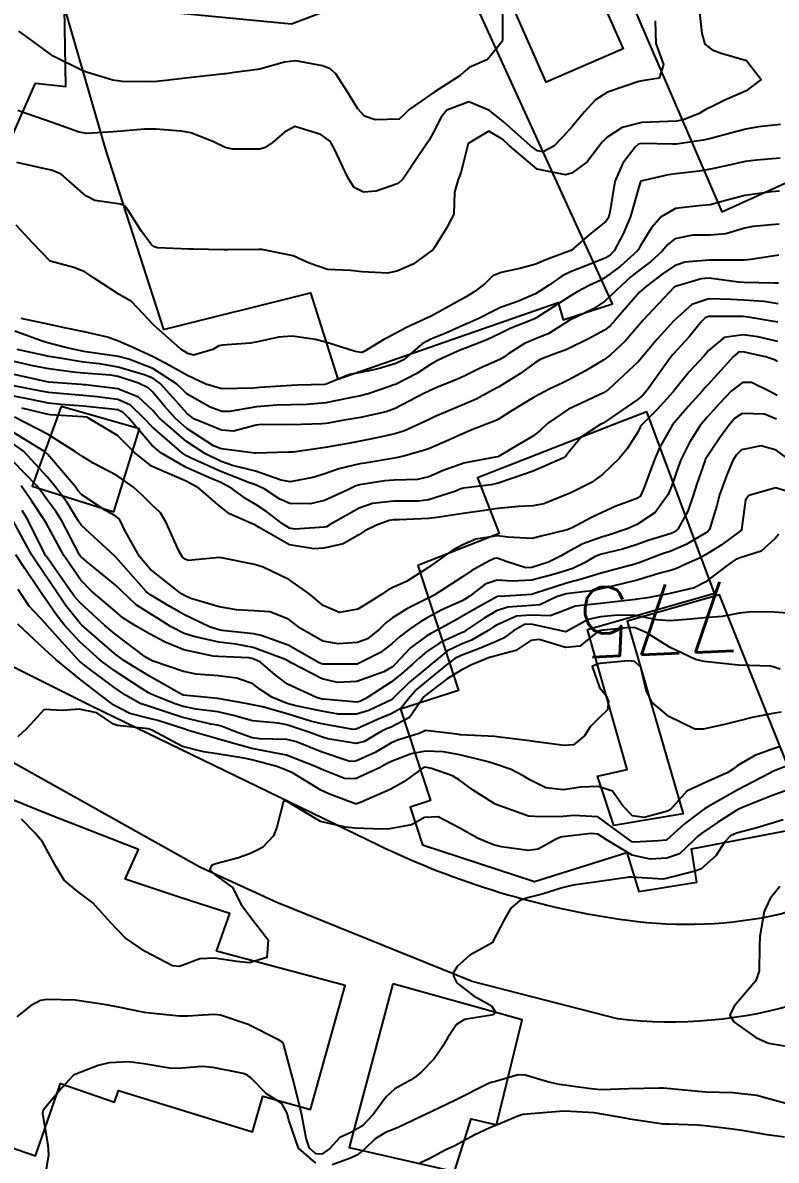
# Model space of a CAD drawing. Header units: metres. Extents: x 318500 to 325275, y 7408834 to 7428799.
# Drawn here: x 321604 to 321647.5, y 7423033.1 to 7423098.7 of the extents above; entities that cross this region are included whole.
import ezdxf
from ezdxf.enums import TextEntityAlignment as Align

# ---------------------------------------------------------------- set-up
doc = ezdxf.new("R2010")
doc.units = ezdxf.units.M
doc.header["$MEASUREMENT"] = 0
for name, color, linetype in [('Cotas', 45, 'Continuous'), ('Curvas de Nivel 1m', 11, 'Continuous'), ('Curvas de Nivel 5m', 15, 'Continuous'), ('Edificações', 30, 'Continuous'), ('Vias Primárias', 230, 'Continuous')]:
    doc.layers.add(name, color=color, linetype=linetype)
doc.styles.add('Style-STANDARD', font='STANDARD.shx')

msp = doc.modelspace()

# ---------------------------------------------------------------- linework, layer by layer
at = {"layer": 'Curvas de Nivel 1m', "flags": 128}
for points, elevation in [([(321643.028, 7423099.498), (321643.183, 7423098.102), (321643.347, 7423097.494), (321643.775, 7423097.165), (321644.292, 7423096.962), (321645.766, 7423096.547), (321646.612, 7423095.447), (321645.743, 7423094.798), (321644.507, 7423094.248), (321643.734, 7423093.881), (321643.477, 7423093.748), (321643.032, 7423093.497), (321642.117, 7423093.113), (321641.723, 7423093.042), (321640.259, 7423092.995), (321639.721, 7423092.966), (321638.591, 7423092.683), (321637.708, 7423092.109), (321637.436, 7423091.84), (321637.247, 7423091.575), (321636.575, 7423090.693), (321635.677, 7423090.052), (321635.326, 7423089.944), (321633.68, 7423090.269), (321632.072, 7423091.644), (321631.705, 7423091.985), (321630.899, 7423092.472), (321629.701, 7423091.751), (321629.684, 7423091.686), (321629.676, 7423091.67), (321629.279, 7423090.073), (321629.123, 7423089.678), (321628.926, 7423088.944), (321628.876, 7423087.682), (321628.46, 7423086.866), (321627.733, 7423085.698), (321627.683, 7423085.635), (321627.618, 7423085.578), (321626.525, 7423084.798), (321625.6, 7423084.388), (321625.052, 7423084.282), (321623.599, 7423084.352), (321622.925, 7423084.435), (321621.6, 7423084.479), (321620.543, 7423084.859), (321619.612, 7423085.283), (321617.804, 7423085.642), (321617.617, 7423085.649), (321615.844, 7423085.63), (321615.617, 7423085.628), (321613.845, 7423085.658), (321613.617, 7423085.661), (321611.782, 7423085.744), (321611.618, 7423085.8), (321611.443, 7423085.913), (321610.843, 7423086.711), (321610.081, 7423087.934), (321609.88, 7423088.164), (321609.653, 7423088.256), (321608.168, 7423088.475), (321607.658, 7423088.743), (321606.23, 7423089.984), (321605.673, 7423090.22), (321605.383, 7423090.285), (321603.68, 7423090.665)], 791), ([(321631.69, 7423099.651), (321631.681, 7423097.752), (321631.663, 7423097.651), (321630.822, 7423096.602), (321629.757, 7423096.134), (321629.504, 7423095.924), (321629.236, 7423095.678), (321627.74, 7423094.723), (321626.299, 7423093.721), (321626.022, 7423093.43), (321625.722, 7423093.17), (321624.342, 7423093.122), (321623.724, 7423093.33), (321623.336, 7423093.756), (321622.727, 7423094.753), (321622.081, 7423095.775), (321621.754, 7423096.068), (321621.307, 7423096.237), (321619.761, 7423096.518), (321619.12, 7423096.456), (321617.754, 7423096.072), (321617.552, 7423096.034), (321616.213, 7423095.853), (321615.749, 7423095.781), (321615.657, 7423095.77), (321613.747, 7423095.558), (321612.266, 7423095.383), (321611.744, 7423095.331), (321611.135, 7423095.31), (321609.744, 7423095.342), (321609.207, 7423095.41), (321607.749, 7423095.862), (321607.449, 7423095.973), (321605.762, 7423096.796), (321604.117, 7423098.015), (321603.783, 7423098.247)], 793), ([(321640.492, 7423098.837), (321640.519, 7423097.529), (321640.962, 7423096.322), (321640.719, 7423095.525), (321639.748, 7423095.377), (321639.541, 7423095.336), (321637.742, 7423094.726), (321637.044, 7423094.27), (321636.418, 7423093.583), (321636.102, 7423093.209), (321635.718, 7423092.76), (321635.165, 7423092.141), (321634.637, 7423091.606), (321634.03, 7423091.28), (321633.696, 7423091.325), (321633.299, 7423091.626), (321631.721, 7423093.02), (321630.937, 7423093.658), (321629.735, 7423094.157), (321628.471, 7423093.689), (321628.143, 7423093.275), (321627.711, 7423092.411), (321627.449, 7423091.958), (321627.291, 7423091.706), (321626.645, 7423090.756), (321625.957, 7423089.726), (321625.667, 7423089.447), (321624.392, 7423089.013), (321623.662, 7423088.946), (321623.134, 7423089.227), (321622.777, 7423089.763), (321621.957, 7423091.515), (321621.809, 7423091.778), (321621.702, 7423091.914), (321621.21, 7423092.285), (321619.714, 7423092.734), (321619.108, 7423092.417), (321618.412, 7423091.823), (321617.999, 7423091.524), (321617.694, 7423091.427), (321616.11, 7423091.438), (321615.695, 7423091.531), (321614.985, 7423091.871), (321613.707, 7423092.37), (321613.137, 7423092.467), (321611.71, 7423092.589), (321611.039, 7423092.591), (321609.708, 7423092.473), (321609.224, 7423092.43), (321607.706, 7423092.34), (321607.267, 7423092.414), (321605.715, 7423092.974), (321604.267, 7423093.467), (321603.725, 7423093.665)], 792), ([(321647.692, 7423090.916), (321646.341, 7423090.8), (321645.689, 7423090.713), (321644.666, 7423090.495), (321643.682, 7423090.268), (321643.025, 7423090.151), (321641.677, 7423090.01), (321641.242, 7423089.951), (321639.671, 7423089.577), (321639.65, 7423089.561), (321639.642, 7423089.54), (321639.633, 7423089.504), (321639.059, 7423087.549), (321638.65, 7423086.54), (321638.12, 7423085.563), (321637.883, 7423085.299), (321637.613, 7423085.134), (321636.491, 7423084.697), (321635.601, 7423084.348), (321635.098, 7423084.097), (321634.391, 7423083.608), (321633.585, 7423083.09), (321632.599, 7423082.653), (321631.576, 7423082.295), (321631.139, 7423082.089), (321630.311, 7423081.663), (321629.802, 7423081.432), (321629.565, 7423081.328), (321628.426, 7423080.818), (321627.552, 7423080.469), (321627.051, 7423080.204), (321626.503, 7423079.716), (321625.983, 7423079.273), (321625.53, 7423079.056), (321624.515, 7423078.75), (321623.522, 7423078.548), (321622.854, 7423078.426), (321621.511, 7423077.874), (321621.44, 7423077.852), (321619.868, 7423077.805), (321619.51, 7423077.786), (321617.665, 7423077.672), (321617.508, 7423077.657), (321617.306, 7423077.631), (321615.507, 7423077.603), (321614.581, 7423077.869), (321613.517, 7423078.372), (321612.48, 7423078.941), (321611.533, 7423079.442), (321610.505, 7423079.926), (321609.546, 7423080.36), (321608.914, 7423080.582), (321607.554, 7423080.882), (321606.42, 7423081.114), (321605.56, 7423081.309), (321603.917, 7423081.662)], 789), ([(321647.666, 7423089.002), (321647.202, 7423088.973), (321645.663, 7423088.762), (321644.695, 7423088.509), (321643.657, 7423088.215), (321642.996, 7423088.158), (321641.655, 7423087.998), (321640.832, 7423087.522), (321640.277, 7423086.894), (321639.625, 7423085.84), (321639.524, 7423085.639), (321639.448, 7423085.543), (321638.482, 7423084.682), (321637.597, 7423084.016), (321637.31, 7423083.857), (321636.716, 7423083.579), (321635.984, 7423083.188), (321635.584, 7423082.956), (321633.665, 7423081.712), (321633.57, 7423081.652), (321633.497, 7423081.621), (321632.126, 7423081.078), (321631.557, 7423080.801), (321630.778, 7423080.431), (321629.544, 7423079.952), (321629.344, 7423079.872), (321628.899, 7423079.68), (321627.972, 7423079.255), (321627.529, 7423078.998), (321626.743, 7423078.491), (321625.512, 7423077.854), (321625.42, 7423077.823), (321625.16, 7423077.733), (321623.94, 7423077.311), (321623.505, 7423077.203), (321622.801, 7423077.058), (321621.5, 7423076.801), (321620.407, 7423076.704), (321619.499, 7423076.679), (321618.661, 7423076.656), (321617.497, 7423076.568), (321615.936, 7423076.294), (321615.494, 7423076.293), (321614.819, 7423076.545), (321613.504, 7423077.299), (321613.205, 7423077.582), (321612.89, 7423077.889), (321611.523, 7423078.765), (321610.143, 7423079.318), (321609.533, 7423079.462), (321607.781, 7423079.713), (321607.537, 7423079.748), (321606.49, 7423079.976), (321605.544, 7423080.244), (321605.201, 7423080.339), (321603.554, 7423080.92)], 788), ([(321647.645, 7423087.107), (321646.121, 7423086.974), (321645.641, 7423086.865), (321644.564, 7423086.548), (321643.635, 7423086.462), (321642.668, 7423086.466), (321641.631, 7423086.258), (321641.221, 7423085.921), (321640.88, 7423085.521), (321640.215, 7423084.927), (321639.604, 7423084.463), (321639.091, 7423084.054), (321638.539, 7423083.556), (321637.581, 7423082.652), (321636.942, 7423082.211), (321635.602, 7423081.59), (321635.581, 7423081.578), (321634.362, 7423080.803), (321633.553, 7423080.473), (321632.954, 7423080.223), (321632.051, 7423079.642), (321631.759, 7423079.424), (321631.535, 7423079.292), (321630.403, 7423078.785), (321629.52, 7423078.356), (321629.054, 7423078.14), (321627.943, 7423077.694), (321627.508, 7423077.509), (321627.114, 7423077.314), (321625.497, 7423076.46), (321624.967, 7423076.264), (321623.492, 7423075.952), (321622.434, 7423075.766), (321621.638, 7423075.627), (321621.487, 7423075.601), (321621.283, 7423075.579), (321619.486, 7423075.531), (321617.764, 7423075.549), (321617.485, 7423075.506), (321616.18, 7423075.149), (321615.48, 7423075.223), (321613.891, 7423075.876), (321613.493, 7423076.177), (321612.695, 7423077.085), (321611.95, 7423077.903), (321611.514, 7423078.21), (321611.021, 7423078.414), (321609.524, 7423078.858), (321608.436, 7423079.042), (321607.528, 7423079.144), (321606.15, 7423079.361), (321605.532, 7423079.475), (321603.688, 7423079.867)], 787), ([(321647.618, 7423085.309), (321646.009, 7423085.059), (321645.614, 7423085.032), (321644.078, 7423085.018), (321643.613, 7423085.019), (321642.199, 7423084.916), (321641.608, 7423084.704), (321640.897, 7423084.224), (321639.983, 7423083.534), (321639.586, 7423083.179), (321638.174, 7423081.561), (321637.885, 7423081.245), (321637.561, 7423080.987), (321636.646, 7423080.487), (321635.545, 7423079.946), (321635.3, 7423079.838), (321634.651, 7423079.603), (321633.863, 7423079.287), (321633.532, 7423079.085), (321632.691, 7423078.464), (321631.511, 7423077.728), (321631.457, 7423077.704), (321631.365, 7423077.651), (321630.157, 7423077.01), (321629.5, 7423076.717), (321627.795, 7423075.997), (321627.492, 7423075.859), (321627.167, 7423075.705), (321626.026, 7423075.178), (321625.479, 7423075.005), (321624.438, 7423074.778), (321623.472, 7423074.581), (321622.781, 7423074.45), (321621.467, 7423074.214), (321619.604, 7423073.95), (321619.462, 7423073.938), (321619.335, 7423073.938), (321617.461, 7423073.889), (321617.4, 7423073.892), (321615.464, 7423074.141), (321615.011, 7423074.321), (321613.481, 7423075.313), (321612.818, 7423075.89), (321612.2, 7423076.602), (321611.505, 7423077.432), (321611.248, 7423077.655), (321610.691, 7423077.922), (321609.516, 7423078.309), (321609.072, 7423078.389), (321607.518, 7423078.504), (321606.919, 7423078.569), (321605.522, 7423078.757), (321604.602, 7423078.926), (321603.527, 7423079.176)], 786), ([(321647.581, 7423082.514), (321646.784, 7423082.644), (321645.582, 7423082.71), (321644.863, 7423082.751), (321643.583, 7423082.795), (321642.604, 7423082.476), (321641.57, 7423081.532), (321641.552, 7423081.51), (321640.604, 7423080.474), (321639.844, 7423079.535), (321639.536, 7423079.181), (321637.8, 7423077.566), (321637.508, 7423077.368), (321636.286, 7423076.798), (321635.498, 7423076.437), (321634.289, 7423075.608), (321633.883, 7423075.215), (321633.479, 7423074.896), (321632.68, 7423074.423), (321631.461, 7423073.696), (321631.43, 7423073.681), (321631.289, 7423073.652), (321629.745, 7423073.377), (321629.455, 7423073.31), (321628.255, 7423072.881), (321627.442, 7423072.524), (321626.777, 7423072.373), (321625.439, 7423072.331), (321624.89, 7423072.284), (321623.435, 7423072.062), (321623.194, 7423071.993), (321622.72, 7423071.761), (321621.424, 7423071.167), (321620.599, 7423070.966), (321619.422, 7423070.976), (321618.844, 7423071.236), (321617.948, 7423071.825), (321617.434, 7423072.064), (321617.089, 7423072.182), (321615.444, 7423072.822), (321613.73, 7423073.603), (321613.458, 7423073.729), (321613.221, 7423073.884), (321611.482, 7423075.399), (321610.999, 7423075.917), (321610.234, 7423076.665), (321609.501, 7423076.992), (321608.307, 7423077.147), (321607.503, 7423077.212), (321606.801, 7423077.268), (321605.504, 7423077.395), (321604.989, 7423077.482), (321603.507, 7423077.768)], 784), ([(321647.57, 7423081.439), (321645.861, 7423081.744), (321645.573, 7423081.766), (321643.86, 7423081.772), (321643.573, 7423081.768), (321643.364, 7423081.7), (321643.154, 7423081.494), (321642.453, 7423080.605), (321641.542, 7423079.623), (321641.487, 7423079.565), (321641.446, 7423079.511), (321641.227, 7423079.205), (321640.03, 7423077.532), (321639.795, 7423077.256), (321639.512, 7423077.012), (321637.656, 7423075.732), (321637.491, 7423075.621), (321637.454, 7423075.607), (321637.36, 7423075.571), (321636.235, 7423074.826), (321635.465, 7423073.904), (321635.332, 7423073.722), (321635.17, 7423073.594), (321633.452, 7423072.844), (321632.221, 7423072.418), (321631.438, 7423072.165), (321631.023, 7423072.068), (321629.433, 7423071.869), (321629.279, 7423071.826), (321628.935, 7423071.677), (321627.425, 7423071.197), (321626.842, 7423071.126), (321625.424, 7423071.123), (321624.184, 7423070.98), (321623.42, 7423070.717), (321621.754, 7423069.775), (321621.54, 7423069.646), (321621.407, 7423069.612), (321619.7, 7423069.503), (321619.406, 7423069.558), (321618.997, 7423069.806), (321618.101, 7423070.508), (321617.421, 7423070.937), (321616.862, 7423071.276), (321616.08, 7423071.85), (321615.435, 7423072.192), (321614.886, 7423072.418), (321613.448, 7423073.057), (321611.989, 7423073.902), (321611.467, 7423074.356), (321610.124, 7423075.93), (321609.801, 7423076.243), (321609.494, 7423076.381), (321608.986, 7423076.454), (321607.496, 7423076.592), (321606.207, 7423076.69), (321605.498, 7423076.779), (321604.475, 7423076.981), (321603.502, 7423077.187)], 783), ([(321647.554, 7423080.341), (321646.409, 7423080.595), (321645.559, 7423080.716), (321644.478, 7423080.554), (321643.544, 7423079.784), (321643.414, 7423079.62), (321643.3, 7423079.492), (321642.451, 7423078.58), (321641.583, 7423077.509), (321641.556, 7423077.474), (321641.519, 7423077.433), (321640.61, 7423076.417), (321639.732, 7423075.536), (321639.629, 7423075.397), (321639.483, 7423075.099), (321638.88, 7423074.137), (321638.39, 7423073.556), (321637.451, 7423072.65), (321636.824, 7423072.198), (321635.581, 7423071.589), (321635.483, 7423071.546), (321635.439, 7423071.528), (321634.067, 7423070.974), (321633.428, 7423070.851), (321632.6, 7423070.805), (321631.42, 7423070.691), (321630.515, 7423070.563), (321629.417, 7423070.404), (321627.896, 7423070.174), (321627.414, 7423070.116), (321625.729, 7423070.041), (321625.413, 7423070.034), (321625.148, 7423069.997), (321624.409, 7423069.74), (321623.754, 7423069.398), (321623.401, 7423069.167), (321622.499, 7423068.658), (321621.39, 7423068.415), (321620.801, 7423068.374), (321619.392, 7423068.602), (321617.643, 7423069.59), (321617.409, 7423069.744), (321617.206, 7423069.833), (321615.949, 7423070.385), (321615.419, 7423070.792), (321614.166, 7423071.873), (321613.436, 7423072.275), (321612.761, 7423072.57), (321611.448, 7423073.141), (321610.454, 7423073.925), (321609.475, 7423074.907), (321607.717, 7423075.958), (321607.49, 7423075.99), (321605.612, 7423076.109), (321605.491, 7423076.127), (321603.97, 7423076.488)], 782), ([(321647.537, 7423079.169), (321647.375, 7423079.269), (321646.851, 7423079.44), (321645.544, 7423079.735), (321645.301, 7423079.707), (321645.008, 7423079.468), (321643.523, 7423077.84), (321643.357, 7423077.656), (321643.213, 7423077.493), (321642.416, 7423076.591), (321641.49, 7423075.531), (321640.763, 7423074.228), (321640.454, 7423073.525), (321639.875, 7423071.965), (321639.707, 7423071.536), (321639.6, 7423071.376), (321639.436, 7423071.278), (321638.182, 7423070.806), (321637.424, 7423070.474), (321636.819, 7423070.176), (321635.708, 7423069.587), (321635.504, 7423069.494), (321635.408, 7423069.467), (321633.923, 7423069.092), (321633.4, 7423068.962), (321631.993, 7423069.049), (321631.402, 7423069.125), (321630.14, 7423068.922), (321629.394, 7423068.604), (321628.787, 7423068.281), (321627.967, 7423067.691), (321627.376, 7423067.265), (321626.139, 7423066.49), (321625.364, 7423066.146), (321625.099, 7423065.996), (321624.705, 7423065.737), (321623.875, 7423065.214), (321623.341, 7423064.888), (321622.277, 7423064.703), (321621.343, 7423065.101), (321620.513, 7423065.788), (321619.362, 7423066.597), (321617.886, 7423067.309), (321617.374, 7423067.462), (321615.38, 7423067.86), (321613.562, 7423067.693), (321613.378, 7423067.763), (321613.233, 7423067.882), (321613.023, 7423068.248), (321612.293, 7423069.897), (321611.954, 7423070.441), (321611.42, 7423070.951), (321610.941, 7423071.433), (321610.411, 7423071.925), (321609.44, 7423072.595), (321608.084, 7423073.32), (321607.456, 7423073.687), (321607.068, 7423073.966), (321605.475, 7423074.965), (321603.541, 7423075.967)], 781), ([(321647.496, 7423075.845), (321646.804, 7423076.136), (321645.501, 7423076.173), (321645.066, 7423075.896), (321644.713, 7423075.472), (321644.199, 7423074.759), (321643.463, 7423073.665), (321643.395, 7423073.556), (321643.364, 7423073.491), (321642.881, 7423072.061), (321642.706, 7423071.497), (321642.38, 7423070.546), (321641.796, 7423069.506), (321641.583, 7423069.333), (321641.406, 7423069.259), (321640.089, 7423068.84), (321639.396, 7423068.599), (321638.596, 7423068.348), (321637.387, 7423068.059), (321637.031, 7423067.927), (321636.453, 7423067.579), (321635.734, 7423067.229), (321635.375, 7423067.118), (321634.684, 7423066.911), (321633.369, 7423066.563), (321632.242, 7423066.51), (321631.369, 7423066.558), (321630.691, 7423066.332), (321629.825, 7423065.665), (321629.55, 7423065.476), (321629.356, 7423065.376), (321628.192, 7423064.843), (321627.34, 7423064.395), (321626.91, 7423064.132), (321626.297, 7423063.715), (321625.754, 7423063.293), (321625.318, 7423062.898), (321624.652, 7423062.388), (321623.38, 7423061.749), (321623.3, 7423061.722), (321623.263, 7423061.714), (321621.299, 7423061.718), (321621.114, 7423061.782), (321619.315, 7423062.816), (321617.774, 7423063.372), (321617.325, 7423063.466), (321615.521, 7423063.663), (321615.328, 7423063.694), (321614.796, 7423063.865), (321613.337, 7423064.563), (321612.496, 7423065.048), (321611.348, 7423065.741), (321611.246, 7423065.809), (321611.139, 7423065.913), (321609.379, 7423067.884), (321609.321, 7423067.941), (321607.406, 7423069.708), (321607.228, 7423069.963), (321606.544, 7423071.096), (321605.872, 7423071.983), (321605.438, 7423072.495), (321604.054, 7423074.011), (321603.466, 7423074.425)], 779), ([(321648.336, 7423073.421), (321647.469, 7423074.056), (321646.603, 7423074.313), (321645.469, 7423074.079), (321645.155, 7423073.775), (321644.978, 7423073.467), (321644.621, 7423072.642), (321644.205, 7423071.479), (321644.042, 7423070.869), (321643.626, 7423069.487), (321643.524, 7423069.372), (321643.407, 7423069.294), (321642.278, 7423068.62), (321641.391, 7423068.241), (321640.854, 7423068.052), (321639.507, 7423067.538), (321639.38, 7423067.494), (321639.316, 7423067.477), (321637.374, 7423066.968), (321636.305, 7423066.647), (321635.368, 7423066.39), (321633.533, 7423065.789), (321633.361, 7423065.742), (321631.847, 7423065.643), (321631.391, 7423065.618), (321631.359, 7423065.606), (321630.101, 7423064.91), (321629.342, 7423064.459), (321628.839, 7423064.176), (321627.952, 7423063.691), (321627.549, 7423063.474), (321627.325, 7423063.343), (321626.381, 7423062.647), (321625.503, 7423061.718), (321625.401, 7423061.617), (321625.298, 7423061.534), (321624.835, 7423061.267), (321623.29, 7423060.717), (321622.172, 7423060.65), (321621.291, 7423060.866), (321619.501, 7423061.798), (321619.302, 7423061.908), (321619.112, 7423061.994), (321617.313, 7423062.676), (321616.3, 7423062.861), (321615.317, 7423062.978), (321613.891, 7423063.305), (321613.324, 7423063.489), (321612.538, 7423063.892), (321611.792, 7423064.361), (321611.337, 7423064.628), (321610.562, 7423065.141), (321609.732, 7423065.934), (321609.355, 7423066.3), (321607.672, 7423067.66), (321607.379, 7423067.902), (321607.335, 7423067.961), (321607.273, 7423068.07), (321606.265, 7423069.977), (321605.94, 7423070.507), (321605.422, 7423071.201), (321605.091, 7423071.659), (321604.837, 7423071.999), (321603.451, 7423073.418)], 778), ([(321648.94, 7423071.415), (321647.445, 7423071.888), (321645.897, 7423071.453), (321645.703, 7423071.189), (321645.462, 7423069.459), (321645.444, 7423069.425), (321645.409, 7423069.402), (321644.288, 7423068.586), (321643.388, 7423068.018), (321643.04, 7423067.839), (321642.304, 7423067.501), (321641.677, 7423067.207), (321641.376, 7423067.114), (321640.832, 7423066.976), (321639.37, 7423066.539), (321638.029, 7423066.222), (321637.365, 7423066.055), (321636.965, 7423065.973), (321635.362, 7423065.779), (321634.804, 7423065.598), (321633.829, 7423065.137), (321633.352, 7423065.095), (321631.984, 7423065.007), (321631.347, 7423064.794), (321630.63, 7423064.367), (321629.598, 7423063.667), (321629.43, 7423063.567), (321629.328, 7423063.523), (321628.067, 7423062.941), (321627.311, 7423062.425), (321626.918, 7423062.094), (321626.489, 7423061.708), (321625.861, 7423061.147), (321625.29, 7423060.688), (321623.798, 7423059.742), (321623.459, 7423059.565), (321623.277, 7423059.528), (321621.37, 7423059.687), (321621.279, 7423059.7), (321620.963, 7423059.783), (321619.288, 7423060.552), (321618.571, 7423061.089), (321617.72, 7423061.824), (321617.303, 7423062.031), (321617.059, 7423062.079), (321615.304, 7423062.15), (321614.991, 7423062.177), (321613.31, 7423062.547), (321612.226, 7423062.987), (321611.323, 7423063.468), (321610.523, 7423063.922), (321609.797, 7423064.395), (321609.338, 7423064.764), (321607.962, 7423065.954), (321607.359, 7423066.569), (321606.395, 7423067.975), (321605.407, 7423069.789), (321605.29, 7423069.992), (321604.542, 7423071.124), (321603.919, 7423072.013)], 777), ([(321647.629, 7423069.206), (321647.403, 7423068.969), (321646.609, 7423068.225), (321645.386, 7423067.852), (321645.105, 7423067.743), (321644.71, 7423067.47), (321643.37, 7423066.442), (321642.743, 7423066.12), (321641.363, 7423065.793), (321639.935, 7423065.531), (321639.438, 7423065.46), (321639.359, 7423065.447), (321637.675, 7423065.245), (321637.355, 7423065.216), (321635.876, 7423065.061), (321635.349, 7423064.841), (321634.443, 7423064.504), (321633.344, 7423064.535), (321632.501, 7423064.474), (321631.335, 7423063.962), (321631.14, 7423063.845), (321630.851, 7423063.655), (321629.888, 7423063.097), (321629.318, 7423062.862), (321628.52, 7423062.474), (321627.55, 7423061.696), (321627.298, 7423061.487), (321626.316, 7423060.684), (321625.347, 7423059.719), (321625.315, 7423059.684), (321625.279, 7423059.663), (321623.969, 7423059.04), (321623.266, 7423058.822), (321622.199, 7423058.833), (321621.268, 7423058.994), (321619.757, 7423059.311), (321619.275, 7423059.451), (321618.374, 7423059.814), (321617.717, 7423060.256), (321617.288, 7423060.581), (321616.357, 7423060.914), (321615.288, 7423061.032), (321614.023, 7423061.139), (321613.291, 7423061.288), (321611.482, 7423061.907), (321611.301, 7423061.995), (321611.08, 7423062.137), (321609.323, 7423063.472), (321608.747, 7423063.946), (321607.343, 7423065.233), (321607.003, 7423065.622), (321606.76, 7423065.969), (321605.379, 7423067.921), (321605.332, 7423067.991), (321605.278, 7423068.095), (321604.328, 7423070.006), (321603.988, 7423070.584)], 776), ([(321647.694, 7423061.426), (321647.302, 7423061.564), (321647.145, 7423061.59), (321645.303, 7423061.652), (321645.099, 7423061.667), (321643.306, 7423061.866), (321642.816, 7423061.986), (321641.318, 7423062.703), (321640.006, 7423063.53), (321639.334, 7423063.806), (321639.051, 7423063.827), (321637.331, 7423063.656), (321637.26, 7423063.642), (321637.155, 7423063.572), (321636.138, 7423062.761), (321635.316, 7423062.673), (321633.79, 7423063.146), (321633.322, 7423063.081), (321632.452, 7423062.493), (321631.308, 7423062.19), (321630.88, 7423062.08), (321629.856, 7423061.664), (321629.5, 7423061.465), (321629.297, 7423061.359), (321628.486, 7423060.876), (321627.282, 7423059.946), (321627.151, 7423059.832), (321627.052, 7423059.702), (321626.33, 7423058.643), (321625.256, 7423058.088), (321624.99, 7423057.988), (321624.511, 7423057.731), (321623.73, 7423057.255), (321623.241, 7423057.129), (321621.62, 7423057.398), (321621.246, 7423057.523), (321620.525, 7423057.787), (321619.256, 7423058.211), (321618.753, 7423058.312), (321617.259, 7423058.449), (321616.168, 7423058.751), (321615.261, 7423058.962), (321614.021, 7423059.114), (321613.264, 7423059.27), (321612.8, 7423059.422), (321611.593, 7423059.905), (321611.272, 7423060.068), (321610.897, 7423060.295), (321609.291, 7423061.34), (321608.481, 7423061.948), (321607.316, 7423063.011), (321606.402, 7423063.974), (321605.936, 7423064.581), (321605.345, 7423065.452), (321605.12, 7423065.765), (321604.955, 7423065.996), (321604.136, 7423067.241), (321603.614, 7423068.016)], 774), ([(321647.753, 7423058.945), (321647.272, 7423058.873), (321646.081, 7423058.635), (321645.265, 7423058.43), (321644.493, 7423058.24), (321643.257, 7423057.955), (321642.78, 7423057.972), (321641.268, 7423058.697), (321640.301, 7423059.525), (321639.972, 7423060.215), (321639.659, 7423061.535), (321639.305, 7423061.866), (321638.945, 7423061.906), (321637.303, 7423061.75), (321637.153, 7423061.72), (321636.849, 7423061.575), (321637.288, 7423060.372), (321637.651, 7423059.932), (321637.807, 7423059.562), (321637.748, 7423059.088), (321637.266, 7423058.626), (321636.744, 7423058.089), (321636.42, 7423057.578), (321635.774, 7423057.053), (321635.241, 7423057.019), (321633.632, 7423057.226), (321633.245, 7423057.285), (321631.367, 7423057.529), (321631.248, 7423057.538), (321629.276, 7423057.644), (321629.25, 7423057.645), (321629.045, 7423057.673), (321627.253, 7423057.886), (321627.129, 7423057.824), (321626.886, 7423057.704), (321625.635, 7423057.325), (321625.241, 7423057.147), (321624.343, 7423056.624), (321623.225, 7423056.114), (321622.875, 7423056.106), (321621.233, 7423056.647), (321619.802, 7423057.234), (321619.244, 7423057.375), (321617.666, 7423057.401), (321617.245, 7423057.468), (321616.186, 7423057.846), (321615.521, 7423058.123), (321615.253, 7423058.192), (321614.863, 7423058.255), (321613.258, 7423058.645), (321612.31, 7423058.944), (321611.264, 7423059.285), (321610.798, 7423059.45), (321609.937, 7423059.93), (321609.277, 7423060.391), (321607.607, 7423061.645), (321607.299, 7423061.878), (321607.209, 7423061.961), (321606.1, 7423063.197), (321605.389, 7423063.989), (321605.364, 7423064.024), (321605.331, 7423064.062), (321604.395, 7423065.059), (321603.757, 7423066.014)], 773), ([(321647.705, 7423056.963), (321647.241, 7423056.8), (321646.238, 7423056.442), (321645.226, 7423055.844), (321645.002, 7423055.684), (321644.685, 7423055.468), (321643.213, 7423054.802), (321642.315, 7423054.393), (321641.53, 7423053.507), (321641.37, 7423053.335), (321641.196, 7423053.227), (321639.859, 7423052.861), (321639.191, 7423052.971), (321638.63, 7423053.549), (321638.036, 7423054.386), (321637.211, 7423054.664), (321636.18, 7423054.61), (321635.209, 7423054.465), (321634.188, 7423054.583), (321633.214, 7423055.067), (321632.871, 7423055.278), (321632.183, 7423055.636), (321631.225, 7423055.972), (321630.789, 7423056.092), (321629.232, 7423056.476), (321628.27, 7423056.649), (321627.235, 7423056.689), (321626.409, 7423056.532), (321625.225, 7423056.079), (321624.987, 7423055.96), (321624.593, 7423055.729), (321623.213, 7423055.092), (321622.565, 7423055.111), (321621.219, 7423055.658), (321620.948, 7423055.783), (321619.23, 7423056.463), (321618.427, 7423056.617), (321617.235, 7423056.855), (321615.854, 7423057.238), (321615.243, 7423057.405), (321613.632, 7423057.876), (321613.251, 7423057.997), (321611.815, 7423058.461), (321611.257, 7423058.606), (321610.2, 7423058.866), (321609.264, 7423059.35), (321608.476, 7423059.948), (321607.284, 7423060.868), (321605.932, 7423061.981), (321605.308, 7423062.55), (321603.732, 7423064.014)], 772), ([(321648.608, 7423056.038), (321647.221, 7423055.496), (321647.175, 7423055.476), (321647.093, 7423055.432), (321645.21, 7423054.443), (321643.53, 7423053.485), (321643.328, 7423053.358), (321643.197, 7423053.269), (321642.181, 7423052.504), (321641.171, 7423051.575), (321641.129, 7423051.552), (321640.689, 7423051.517), (321639.273, 7423051.434), (321639.169, 7423051.456), (321639.04, 7423051.542), (321637.19, 7423052.903), (321635.79, 7423052.985), (321635.19, 7423052.919), (321633.887, 7423052.912), (321633.19, 7423052.947), (321631.253, 7423053.639), (321631.217, 7423053.657), (321631.2, 7423053.669), (321629.993, 7423054.448), (321629.214, 7423055.025), (321628.806, 7423055.266), (321627.597, 7423055.694), (321627.221, 7423055.763), (321627.168, 7423055.754), (321627.058, 7423055.702), (321626, 7423054.925), (321625.208, 7423054.476), (321623.538, 7423053.745), (321623.292, 7423053.655), (321623.199, 7423053.659), (321622.93, 7423053.754), (321621.664, 7423054.233), (321621.207, 7423054.452), (321619.567, 7423055.446), (321619.218, 7423055.606), (321619.073, 7423055.657), (321618.667, 7423055.808), (321617.226, 7423056.199), (321616.775, 7423056.288), (321615.23, 7423056.535), (321614.444, 7423056.656), (321613.236, 7423056.963), (321611.453, 7423057.907), (321611.311, 7423057.969), (321611.251, 7423057.983), (321609.484, 7423058.168), (321609.253, 7423058.26), (321608.295, 7423058.914), (321607.262, 7423059.124), (321606.327, 7423059.041), (321605.261, 7423059.103), (321604.249, 7423058.005), (321603.729, 7423057.527)], 771), ([(321647.877, 7423052.736), (321647.186, 7423052.511), (321646.359, 7423052.265), (321645.178, 7423051.963), (321644.834, 7423051.806), (321644.503, 7423051.47), (321643.984, 7423050.652), (321643.146, 7423049.91), (321642.85, 7423049.788), (321641.734, 7423049.504), (321641.264, 7423049.383), (321641.138, 7423049.338), (321640.937, 7423049.312), (321639.139, 7423049.419), (321639.012, 7423049.415), (321637.136, 7423049.145), (321635.758, 7423048.959), (321635.132, 7423048.815), (321633.968, 7423048.447), (321633.126, 7423048.229), (321632.677, 7423048.072), (321632.163, 7423047.63), (321631.777, 7423046.966), (321631.09, 7423045.64), (321629.809, 7423044.929), (321629.069, 7423044.278), (321628.849, 7423043.888), (321628.881, 7423043.673), (321628.935, 7423043.548), (321629.057, 7423043.335), (321629.985, 7423042.591), (321631.044, 7423041.992), (321631.286, 7423041.638), (321631.184, 7423041.492), (321631.037, 7423041.465), (321629.485, 7423041.211), (321629.029, 7423040.922), (321628.523, 7423040.172), (321628.253, 7423039.681), (321627.744, 7423038.944), (321626.987, 7423038.178), (321626.735, 7423037.951), (321626.38, 7423037.706), (321625.475, 7423037.215), (321624.97, 7423036.745), (321624.229, 7423035.731), (321623.614, 7423035.076), (321622.944, 7423034.696), (321622.305, 7423034.394), (321621.73, 7423033.768), (321621.26, 7423033.439), (321620.925, 7423033.468), (321620.556, 7423033.784), (321620.354, 7423034.371), (321620.091, 7423035.789), (321619.801, 7423036.963), (321619.589, 7423037.794), (321619.078, 7423039.73), (321619.055, 7423039.8), (321619.011, 7423039.882), (321618.771, 7423040.046), (321617.026, 7423040.926), (321615.43, 7423041.459), (321615.034, 7423041.492), (321613.511, 7423041.397), (321613.033, 7423041.408), (321611.37, 7423041.57), (321611.036, 7423041.612), (321609.45, 7423041.934), (321609.109, 7423042.007), (321609.041, 7423042.025), (321608.937, 7423042.045), (321607.044, 7423042.325), (321605.422, 7423042.363), (321605.043, 7423042.304), (321604.463, 7423041.999), (321603.682, 7423041.358)], 769), ([(321647.67, 7423048.889), (321647.128, 7423048.194), (321646.785, 7423047.435), (321646.532, 7423046.005), (321646.501, 7423045.439), (321646.492, 7423044.015), (321646.294, 7423043.441), (321645.045, 7423041.977), (321644.79, 7423041.464), (321645.034, 7423041.07), (321646.286, 7423040.176), (321647.016, 7423039.84), (321648.89, 7423039.533)], 768), ([(321620.917, 7423032.922), (321619.918, 7423033.79), (321619.355, 7423035.395), (321619.274, 7423035.797), (321618.966, 7423036.372), (321618.073, 7423036.916), (321617.181, 7423037.827), (321616.983, 7423038.004), (321616.721, 7423038.097), (321614.989, 7423038.448), (321614.358, 7423038.497), (321612.988, 7423038.39), (321612.473, 7423038.402), (321610.991, 7423038.659), (321610.144, 7423038.771), (321608.992, 7423038.72), (321608.375, 7423038.561), (321606.981, 7423038.009), (321606.948, 7423037.993), (321606.908, 7423037.961), (321606.294, 7423037.291), (321605.202, 7423035.986), (321605.154, 7423035.79), (321605.46, 7423033.982), (321605.505, 7423033.397), (321605.264, 7423031.985)], 768), ([(321648.031, 7423036.358), (321646.972, 7423036.647), (321646.36, 7423036.825), (321644.975, 7423036.971), (321643.438, 7423037.013), (321642.976, 7423037.059), (321642.587, 7423037.097), (321640.977, 7423037.242), (321640.718, 7423037.255), (321638.977, 7423037.208), (321637.37, 7423037.162), (321636.976, 7423037.189), (321636.641, 7423037.229), (321634.979, 7423037.467), (321634.869, 7423037.482), (321634.352, 7423037.599), (321632.986, 7423037.999), (321632.586, 7423038.024), (321631.275, 7423037.637), (321631.036, 7423037.583), (321630.979, 7423037.563), (321630.83, 7423037.493), (321628.969, 7423036.562), (321627.162, 7423035.697), (321627.027, 7423035.631), (321626.958, 7423035.596), (321625.677, 7423034.985), (321624.945, 7423034.696), (321624.348, 7423034.32), (321623.719, 7423033.738), (321623.292, 7423033.377), (321622.922, 7423033.206), (321621.852, 7423032.83)], 768), ([(321647.94, 7423034.425), (321646.947, 7423034.55), (321645.621, 7423034.779), (321644.951, 7423034.885), (321643.356, 7423035.074), (321642.954, 7423035.107), (321641.297, 7423035.163), (321640.955, 7423035.181), (321639.037, 7423035.461), (321638.959, 7423035.471), (321638.646, 7423035.543), (321636.963, 7423035.818), (321635.292, 7423035.914), (321634.963, 7423035.905), (321633.087, 7423035.744), (321632.961, 7423035.737), (321632.856, 7423035.726), (321632.575, 7423035.624), (321631.438, 7423035.15), (321630.95, 7423034.962), (321630.054, 7423034.543), (321628.934, 7423033.923), (321628.763, 7423033.842), (321628.387, 7423033.678), (321627.452, 7423033.162), (321626.918, 7423032.929)], 767)]:
    msp.add_lwpolyline(points, dxfattribs=dict(at, elevation=elevation))
at = {"layer": 'Curvas de Nivel 5m', "flags": 128}
for points, elevation in [([(321647.721, 7423092.852), (321646.443, 7423092.725), (321645.717, 7423092.588), (321644.833, 7423092.353), (321643.708, 7423092.044), (321643.255, 7423091.946), (321641.703, 7423091.725), (321641.498, 7423091.719), (321639.703, 7423091.75), (321639.536, 7423091.709), (321639.329, 7423091.546), (321638.616, 7423090.626), (321638.158, 7423089.563), (321637.871, 7423087.786), (321637.822, 7423087.567), (321637.772, 7423087.445), (321637.645, 7423087.256), (321636.706, 7423086.507), (321635.648, 7423085.59), (321635.628, 7423085.582), (321634.183, 7423085.04), (321633.608, 7423084.802), (321632.693, 7423084.545), (321631.6, 7423084.315), (321631.136, 7423084.115), (321630.664, 7423083.659), (321630.06, 7423083.19), (321629.582, 7423082.916), (321627.784, 7423081.909), (321627.571, 7423081.796), (321627.354, 7423081.703), (321626.147, 7423081.135), (321625.556, 7423080.807), (321624.837, 7423080.451), (321623.708, 7423079.748), (321623.586, 7423079.703), (321623.539, 7423079.697), (321623.191, 7423079.755), (321621.547, 7423080.265), (321620.894, 7423080.446), (321619.552, 7423080.64), (321618.782, 7423080.588), (321617.547, 7423080.305), (321617.143, 7423080.239), (321615.544, 7423080.122), (321615.329, 7423080.078), (321614.972, 7423079.869), (321613.869, 7423079.551), (321613.536, 7423079.645), (321613.126, 7423079.894), (321611.561, 7423081.303), (321610.961, 7423081.919), (321610.286, 7423082.638), (321609.581, 7423083.048), (321608.185, 7423083.954), (321607.596, 7423084.352), (321606.969, 7423084.6), (321605.605, 7423084.966), (321604.607, 7423086.005), (321603.635, 7423087.047)], 790), ([(321647.594, 7423083.698), (321647.329, 7423083.699), (321645.594, 7423083.734), (321645.295, 7423083.764), (321643.597, 7423083.977), (321643.143, 7423083.948), (321641.666, 7423083.509), (321641.612, 7423083.488), (321641.59, 7423083.47), (321639.781, 7423081.537), (321639.682, 7423081.425), (321639.566, 7423081.284), (321638.756, 7423080.347), (321637.913, 7423079.564), (321637.536, 7423079.279), (321636.463, 7423078.643), (321635.518, 7423078.129), (321635.16, 7423077.951), (321634.418, 7423077.606), (321633.505, 7423077.123), (321632.149, 7423076.293), (321631.492, 7423075.863), (321631.351, 7423075.792), (321631.01, 7423075.655), (321629.922, 7423075.227), (321629.481, 7423075.049), (321628.53, 7423074.628), (321627.467, 7423074.164), (321627.131, 7423074.039), (321625.974, 7423073.722), (321625.562, 7423073.625), (321625.458, 7423073.605), (321623.865, 7423073.335), (321623.453, 7423073.265), (321622.241, 7423072.975), (321621.444, 7423072.695), (321620.74, 7423072.491), (321619.436, 7423072.24), (321618.923, 7423072.33), (321617.445, 7423072.846), (321616.121, 7423073.179), (321615.453, 7423073.406), (321614.512, 7423073.869), (321613.47, 7423074.56), (321611.91, 7423075.904), (321611.705, 7423076.12), (321611.495, 7423076.377), (321610.691, 7423077.111), (321609.507, 7423077.604), (321607.64, 7423077.828), (321607.509, 7423077.834), (321607.393, 7423077.846), (321605.51, 7423077.99), (321603.516, 7423078.428)], 785), ([(321647.517, 7423077.208), (321647.142, 7423077.436), (321646.038, 7423077.965), (321645.525, 7423077.971), (321644.865, 7423077.47), (321644.219, 7423076.769), (321643.497, 7423075.971), (321643.269, 7423075.716), (321643.092, 7423075.494), (321642.467, 7423074.508), (321641.973, 7423073.505), (321641.827, 7423073.136), (321641.445, 7423072.029), (321641.233, 7423071.513), (321640.487, 7423070.461), (321639.413, 7423069.761), (321639.262, 7423069.692), (321638.924, 7423069.547), (321637.807, 7423069.161), (321637.402, 7423069.045), (321636.325, 7423068.652), (321635.389, 7423068.157), (321635.029, 7423067.951), (321634.341, 7423067.606), (321633.377, 7423067.283), (321633.027, 7423067.276), (321631.905, 7423067.642), (321631.383, 7423067.829), (321631.217, 7423067.817), (321630.897, 7423067.655), (321629.922, 7423067.117), (321629.371, 7423066.759), (321627.753, 7423065.694), (321627.494, 7423065.562), (321627.357, 7423065.5), (321626.163, 7423064.903), (321625.34, 7423064.385), (321624.963, 7423064.104), (321624.585, 7423063.737), (321623.891, 7423063.172), (321623.318, 7423062.961), (321622.2, 7423062.884), (321621.319, 7423063.048), (321620.015, 7423063.793), (321619.335, 7423064.311), (321618.261, 7423064.738), (321617.34, 7423064.797), (321616.34, 7423064.845), (321615.342, 7423065.015), (321613.716, 7423065.506), (321613.348, 7423065.673), (321613.214, 7423065.747), (321613.011, 7423065.885), (321611.369, 7423067.197), (321610.743, 7423067.92), (321609.878, 7423069.457), (321609.681, 7423069.936), (321609.579, 7423070.105), (321609.413, 7423070.235), (321608.79, 7423070.572), (321607.425, 7423071.481), (321607.203, 7423071.739), (321607.036, 7423071.966), (321605.457, 7423073.817), (321605.265, 7423073.993), (321603.476, 7423075.074)], 780), ([(321648.115, 7423064.656), (321647.349, 7423064.709), (321646.058, 7423064.741), (321645.348, 7423064.648), (321644.353, 7423064.467), (321643.343, 7423064.378), (321642.526, 7423064.314), (321641.34, 7423064.209), (321640.583, 7423064.28), (321639.345, 7423064.515), (321638.359, 7423064.54), (321637.343, 7423064.447), (321636.627, 7423064.291), (321635.371, 7423063.59), (321635.346, 7423063.574), (321635.33, 7423063.572), (321635.264, 7423063.591), (321633.336, 7423064.019), (321632.96, 7423064.001), (321632.317, 7423063.635), (321631.75, 7423063.217), (321631.32, 7423063.013), (321630.364, 7423062.61), (321629.308, 7423062.219), (321628.938, 7423062.043), (321628.464, 7423061.683), (321627.29, 7423060.722), (321626.733, 7423060.258), (321626.267, 7423059.71), (321625.823, 7423059.163), (321625.267, 7423058.843), (321624.482, 7423058.512), (321623.253, 7423057.96), (321623.066, 7423057.939), (321621.258, 7423058.28), (321620.614, 7423058.432), (321619.266, 7423058.839), (321617.846, 7423059.247), (321617.273, 7423059.369), (321616.888, 7423059.449), (321615.269, 7423059.742), (321613.884, 7423059.874), (321613.271, 7423059.926), (321613.198, 7423059.954), (321611.287, 7423061.036), (321609.84, 7423061.932), (321609.306, 7423062.327), (321607.422, 7423063.959), (321607.331, 7423064.052), (321606.485, 7423065.117), (321605.898, 7423065.982), (321605.362, 7423066.764), (321604.543, 7423068.003), (321603.487, 7423069.941)], 775), ([(321648.169, 7423054.462), (321647.207, 7423054.116), (321645.568, 7423053.454), (321645.31, 7423053.347), (321645.197, 7423053.287), (321644.087, 7423052.576), (321643.177, 7423051.955), (321642.914, 7423051.753), (321642.667, 7423051.495), (321641.9, 7423050.761), (321641.155, 7423050.518), (321640.21, 7423050.468), (321639.157, 7423050.693), (321637.717, 7423051.562), (321637.175, 7423051.908), (321636.798, 7423051.951), (321635.172, 7423051.756), (321635.033, 7423051.731), (321634.75, 7423051.596), (321633.743, 7423051.03), (321633.16, 7423050.961), (321631.619, 7423051.179), (321631.165, 7423051.281), (321630.274, 7423051.653), (321629.179, 7423052.271), (321627.97, 7423052.907), (321627.188, 7423052.869), (321626.438, 7423052.451), (321625.177, 7423052.217), (321624.717, 7423052.187), (321623.177, 7423052.246), (321622.626, 7423052.31), (321621.183, 7423052.635), (321619.265, 7423053.799), (321619.2, 7423053.818), (321619.06, 7423053.802), (321618.678, 7423052.307), (321618.487, 7423051.81), (321617.842, 7423051.138), (321617.154, 7423050.781), (321616.452, 7423050.539), (321615.145, 7423050.192), (321614.911, 7423050.094), (321614.813, 7423049.863), (321615.137, 7423049.543), (321616.104, 7423048.82), (321616.616, 7423047.838), (321617.11, 7423047.169), (321618.161, 7423045.814), (321618.098, 7423044.791), (321617.07, 7423044.488), (321616.355, 7423044.557), (321615.073, 7423044.754), (321614.238, 7423044.703), (321613.066, 7423044.273), (321612.65, 7423044.302), (321611.078, 7423045.134), (321609.932, 7423045.927), (321609.103, 7423046.797), (321608.052, 7423047.951), (321607.127, 7423048.635), (321606.414, 7423049.252), (321605.971, 7423049.978), (321605.162, 7423051.459), (321604.702, 7423051.997), (321603.947, 7423052.778)], 770)]:
    msp.add_lwpolyline(points, dxfattribs=dict(at, elevation=elevation))
at = {"layer": 'Edificações'}
for points in [[(321639.174, 7423099.755), (321644.325, 7423087.811), (321664.119, 7423096.77), (321676.388, 7423102.649)], [(321588.908, 7423099.097), (321592.225, 7423097.992), (321591.12, 7423095.598), (321603.006, 7423091.269), (321604.757, 7423095.229), (321606.508, 7423095.045), (321606.416, 7423099.558), (321608.811, 7423091.336), (321612.129, 7423081.021), (321620.62, 7423083.141), (321622.187, 7423078.168), (321634.903, 7423082.589), (321635.179, 7423081.575), (321638.036, 7423082.496), (321629.369, 7423101.492)], [(321622.919, 7423099.926), (321619.51, 7423098.637), (321606.149, 7423099.926)]]:
    msp.add_lwpolyline(points, dxfattribs=at)
for points in [[(321606.227, 7423076.587), (321604.568, 7423071.982), (321609.268, 7423070.508), (321610.742, 7423075.297)], [(321638.456, 7423075.677), (321630.236, 7423072.466), (321631.494, 7423069.246), (321626.796, 7423067.412), (321629.152, 7423060.201), (321625.807, 7423059.108), (321627.526, 7423053.846), (321626.362, 7423053.466), (321627.073, 7423051.291), (321633.532, 7423049.183), (321638.86, 7423050.839), (321639.556, 7423048.601), (321642.895, 7423049.144), (321642.587, 7423051.063), (321649.531, 7423052.394), (321644.202, 7423065.718), (321638.875, 7423064.197), (321642.109, 7423053.073), (321638.114, 7423052.407), (321637.162, 7423055.259), (321638.875, 7423055.64), (321636.592, 7423063.722), (321643.916, 7423065.814), (321640.015, 7423076.282)], [(321605.723, 7423052.955), (321597.851, 7423056.135), (321595.921, 7423051.356), (321595.342, 7423051.59), (321593.906, 7423048.033), (321596.099, 7423047.147), (321594.801, 7423043.934), (321601.625, 7423041.573), (321599.417, 7423035.192), (321604.746, 7423033.348), (321606.189, 7423037.519), (321609.301, 7423036.442), (321609.536, 7423037.121), (321617.266, 7423034.722), (321617.86, 7423036.788), (321620.62, 7423036.012), (321622.604, 7423043.168), (321615.186, 7423045.163), (321615.963, 7423047.318), (321613.03, 7423048.266), (321609.924, 7423049.301), (321610.701, 7423051.025)], [(321625.363, 7423043.268), (321622.85, 7423033.827), (321628.916, 7423032.442), (321629.869, 7423035.473), (321631.342, 7423035.127), (321632.815, 7423041.189)]]:
    msp.add_lwpolyline(points, close=True, dxfattribs=at)
at = {"layer": 'Vias Primárias'}
for points in [[(323715.644, 7420145.548, 0), (323709.04, 7420132.939)], [(323831.088, 7420001.787, 0), (323833.844, 7420008.443, 0.220888)], [(321616.056, 7423148.595), (321615.931, 7423148.079, 0.16002), (321616.035, 7423146.778), (321626.321, 7423124.991), (321638.638, 7423097.21), (321634.211, 7423095.29), (321631.371, 7423101.719, 0.360331), (321627.468, 7423103.668), (321621.294, 7423101.794, -0.10887), (321610.98, 7423100.991, -0.075678), (321603.334, 7423103.274), (321598.238, 7423105.824), (321582.7, 7423117.471), (321575.721, 7423123.773, 0.266895), (321570.765, 7423124.844), (321552.54, 7423119.757), (321542.336, 7423116.651)], [(321564.689, 7423071.487), (321571.153, 7423071.26, -0.065215), (321587.846, 7423068.475, -0.045685), (321598.26, 7423064.233, 0.004896), (321608.052, 7423059.278), (321624.516, 7423051.291, 0.079193), (321638.909, 7423046.938, 0.088566), (321647.735, 7423047.3), (321658.632, 7423051.056), (321679.799, 7423060.851, -0.02298), (321691.665, 7423065.693, -0.012142), (321708.228, 7423071.131)], [(321708.953, 7423066.541), (321695.162, 7423062.222), (321688.214, 7423059.348), (321671.062, 7423051.552), (321657.147, 7423045.078), (321653.673, 7423043.641), (321649.001, 7423042.204, -0.104779), (321638.326, 7423041.245), (321629.929, 7423043.409), (321618.667, 7423047.96), (321614.235, 7423049.995), (321604.4, 7423055.508), (321601.405, 7423057.184), (321594.576, 7423060.537, 0.035424), (321589.521, 7423062.589, 0.048759), (321579.218, 7423064.864), (321567.349, 7423065.886)]]:
    msp.add_lwpolyline(points, format="xyb", dxfattribs=at)

# ---------------------------------------------------------------- texts
at = {"layer": 'Cotas', "style": 'Style-STANDARD'}
msp.add_text('775', height=4, rotation=182.57708, dxfattribs=at).set_placement((321640.695, 7423064.298, 775), align=Align.MIDDLE_CENTER)

doc.saveas('drawing.dxf')
